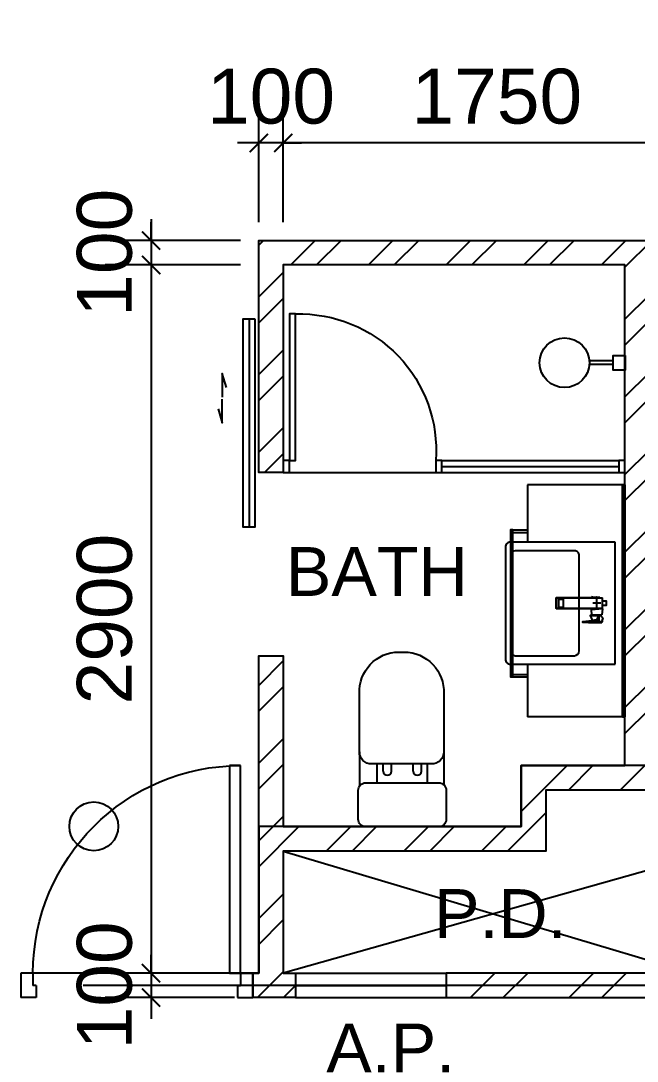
# Model space of a CAD drawing. Header units: millimetres. Extents: x 0 to 70486, y 148 to 42536.
# Drawn here: x 56624 to 59149, y 21307 to 25568 of the extents above; entities that cross this region are included whole.
import ezdxf
from ezdxf.enums import TextEntityAlignment as Align

# ---------------------------------------------------------------- set-up
doc = ezdxf.new("R2010")
doc.units = ezdxf.units.MM
doc.linetypes.add('CENTERX2', pattern=[101.6, 63.5, -12.7, 12.7, -12.7])
doc.layers.get('Defpoints').update_dxf_attribs({"color": 8})
for name, color, linetype in [('Default', 8, 'Continuous'), ('Door', 8, 'Continuous'), ('FSD', 8, 'Continuous'), ('GBP A.P.', 8, 'Continuous'), ('GBP Dim', 8, 'Continuous'), ('GBP Text 200', 8, 'Continuous'), ('grid', 8, 'CENTERX2'), ('hatch', 8, 'Continuous'), ('LP-Furn built-in', 8, 'Continuous'), ('LP-Furn built-in 2', 8, 'Continuous'), ('LP-Sanitary', 8, 'Continuous'), ('PD', 8, 'Continuous'), ('PD DOOR', 8, 'Continuous'), ('TEXT', 8, 'Continuous'), ('TEXT Ref', 8, 'Continuous'), ('WALL-NEW', 8, 'Continuous'), ('zzz-room mix', 8, 'Continuous')]:
    doc.layers.add(name, color=color, linetype=linetype)
doc.layers.add('LP-Nonplot', color=8, linetype='Continuous', plot=False)
doc.styles.add('BH', font='arial.ttf')
doc.dimstyles.new('200 GBP', dxfattribs={"dimscale": 1.5, "dimtxt": 150, "dimasz": 50, "dimexe": 125, "dimexo": 50, "dimgap": 50, "dimtad": 1, "dimdec": 0, "dimzin": 0, "dimdsep": 46, "dimtxsty": 'BH', "dimblk": 'ARCHTICK', "dimcen": 0.09, "dimdle": 125, "dimclrd": 9, "dimclre": 9, "dimclrt": 1, "dimadec": 0, "dimazin": 0, "dimtfac": 1, "dimtdec": 0, "dimtix": 1, "dimtmove": 2, "dimatfit": 3, "dimldrblk": 'ARCHTICK', "dimfxl": 300, "dimfxlon": 1, "dimtolj": 1, "dimtzin": 0, "dimarcsym": 0})

# ---------------------------------------------------------------- blocks, each defined once
blk = doc.blocks.new('pln_toilet')
for p, q in [((175.5, -306.5), (175.5, -165.2)), ((-170.1, -306.5), (-170.1, -171.6)), ((-78.2, -226.9), (-78.2, -256.5)), ((-45, -226.9), (-45, -256.5)), ((44.7, -226.9), (44.7, -256.5)), ((77.9, -226.9), (77.9, -256.5))]:
    blk.add_line(p, q)
for points in [[(180, -30), (180, -149.3, -0.414214), (150, -179.3), (-150, -179.3, -0.414214), (-180, -149.3), (-180, -30, -0.414214), (-150, 0), (150, 0, -0.414214)], [(175.5, -306.5), (175.5, -545.1, -0.424695), (14, -715.1), (-7.8, -715.1, -0.423698), (-170.1, -545.1), (-170.1, -306.5, -0.414214), (-120.1, -256.5), (125.5, -256.5, -0.414214)]]:
    blk.add_lwpolyline(points, format="xyb", close=True)
for points in [[(-101.9, -256.5), (-101.9, -179.3)], [(102.9, -179.3), (102.9, -256.5)]]:
    blk.add_lwpolyline(points)
for centre in [(-61.6, -226.9), (61.3, -226.9)]:
    blk.add_arc(centre, 16.6, 0, 180)
blk = doc.blocks.new('SEANNOT_GROUP2')
at = {"layer": 'Default'}
blk.add_line((81.5, 351.1), (81.5, 317.9), dxfattribs=at)
blk = doc.blocks.new('SEANNOT_GROUP3')
at = {"layer": 'Default'}
blk.add_line((99.8, 335.2), (63.8, 335.2), dxfattribs=at)
blk = doc.blocks.new('ghtfdgd')
at = {"layer": 'LP-Sanitary'}
for p, q in [((79230.7, -114993.6), (79230.7, -114979.6)), ((79231.2, -114979.1), (79250.2, -114979.1)), ((79250.7, -114979.6), (79250.7, -114993.6)), ((79214.2, -115039.6), (79218.2, -114994.6)), ((79217.1, -115027.9), (79214.2, -115039.6)), ((79215.7, -115019.1), (79215.7, -115005.6)), ((79215.7, -115005.6), (79217.2, -115005.6)), ((79220.2, -114994.6), (79217.1, -115027.9)), ((79217.5, -115184.4), (79217.1, -115027.9)), ((79220.2, -114994.6), (79218.2, -114994.6)), ((79218.9, -115183.4), (79220.2, -114994.6)), ((79261.1, -114994.6), (79220.2, -114994.6)), ((79250.2, -114994.1), (79231.2, -114994.1)), ((79238.9, -114994.1), (79238.9, -114994.6)), ((79242.4, -114994.6), (79242.4, -114994.1)), ((79263.2, -114994.6), (79261.1, -114994.6)), ((79261.1, -114994.6), (79262.4, -115183.4)), ((79264.2, -115027.9), (79261.1, -114994.6)), ((79263.2, -114994.6), (79288.7, -114996.6)), ((79263.2, -114994.6), (79267.1, -115039.6)), ((79264.2, -115027.9), (79263.8, -115184.4)), ((79264.2, -115027.9), (79267.1, -115039.6)), ((79288.7, -115037.7), (79288.7, -114996.6)), ((79290.7, -115009.4), (79290.7, -115000.9)), ((79290.7, -115009.6), (79290.7, -115009.4)), ((79290.7, -115010.3), (79290.7, -115009.6)), ((79290.7, -115044.4), (79290.7, -115010.3)), ((79290.9, -115010.4), (79310.4, -115018.6)), ((79290.9, -115010.4), (79290.9, -115044.5)), ((79310.7, -115017.8), (79291, -115009.5)), ((79291, -115009.5), (79291, -115009.5)), ((79291, -115009.5), (79291, -115009.5)), ((79310.4, -115018.6), (79310.5, -115018.7)), ((79310.5, -115018.7), (79310.5, -115027.4)), ((79310.5, -115036.2), (79310.5, -115027.4)), ((79310.7, -115017.8), (79314.8, -115009.2)), ((79313.5, -115028.9), (79313.5, -115020.8)), ((79313.5, -115020.8), (79317.3, -115050.9)), ((79313.5, -115028.9), (79313.5, -115036.9)), ((79315.2, -115010.7), (79313.6, -115020.4)), ((79313.6, -115020.5), (79313.6, -115020.4)), ((79317.3, -115050.5), (79313.6, -115020.5)), ((79315.2, -115010.7), (79317.3, -115050.4)), ((79318, -115050.2), (79316, -115010.5)), ((79317.3, -115002.9), (79318.9, -114997.5)), ((79319.4, -115044.7), (79317.3, -115002.9)), ((79318.7, -114997.4), (79318.9, -114997.5)), ((79319.3, -114997.6), (79318.9, -114997.4)), ((79318.9, -114997.5), (79319.4, -114997.7)), ((79319.4, -114997.7), (79319.4, -115044.7)), ((79319.8, -115045.3), (79319.8, -114998.3)), ((79217.1, -115039.6), (79214.2, -115039.6)), ((79267.1, -115039.6), (79264.2, -115039.6)), ((79288.7, -115037.7), (79267.1, -115039.6)), ((79290.7, -115044.7), (79290.7, -115044.4)), ((79290.9, -115044.5), (79310.4, -115036.3)), ((79291, -115044.9), (79310.7, -115036.6)), ((79310.4, -115036.3), (79310.5, -115036.2)), ((79313.5, -115036.9), (79317.3, -115075.5)), ((79313.5, -115037), (79317.3, -115075.5)), ((79317.3, -115050.4), (79317.3, -115050.5)), ((79317.3, -115051.4), (79317.3, -115063.3)), ((79317.3, -115075.1), (79317.3, -115063.3)), ((79317.7, -115051.6), (79318.9, -115052.3)), ((79317.7, -115063.5), (79317.7, -115051.6)), ((79317.7, -115063.5), (79317.7, -115075.4)), ((79317.7, -115075.4), (79318.9, -115074.8)), ((79319.4, -115051), (79318, -115050.2)), ((79318, -115076), (79319.3, -115075.3)), ((79318.9, -115074.8), (79318.9, -115052.3)), ((79319.4, -115044.7), (79319.4, -115051)), ((79319.8, -115051.6), (79319.8, -115045.3)), ((79319.8, -115051.9), (79319.8, -115051.6)), ((79319.8, -115051.9), (79319.8, -115074.4)), ((79319.8, -115074.4), (79319.8, -115074.6)), ((79225, -115154.8), (79225, -115173.1)), ((79255.3, -115153.8), (79226, -115153.8)), ((79255.3, -115154), (79226, -115154)), ((79256.3, -115173.1), (79256.3, -115154.8)), ((79218.9, -115183.4), (79217.5, -115184.4)), ((79217.5, -115184.4), (79263.8, -115184.4)), ((79262.4, -115183.4), (79218.9, -115183.4)), ((79226, -115174.1), (79255.3, -115174.1)), ((79262.4, -115183.4), (79263.8, -115184.4))]:
    blk.add_line(p, q, dxfattribs=at)
for centre, radius, start, end in [((79231.2, -114979.6), 0.5, 90, 180), ((79250.2, -114979.6), 0.5, 0, 90), ((79240.7, -115019.1), 25, 180, 185.7425), ((79231.2, -114993.6), 0.5, 180, 270), ((79250.2, -114993.6), 0.5, 270, 0), ((79280.3, -115017.1), 20, 56.8024, 65.1654), ((79280.3, -115017.1), 20, 294.8346, 301.6128), ((79290.9, -115000.9), 0.2, 127.8526, 180), ((79511, -115282.7), 357.7, 125.8498, 127.9825), ((79530.3, -115308.3), 389.7, 125.9264, 127.8836), ((79234, -109870), 5139.5, 270.6358, 270.8997), ((79227.2, -108854.2), 6155.7, 270.59451, 270.81562), ((79288.3, -115009.7), 2.67, 3.1953, 9.3367), ((79301.7, -114992.9), 0.28, 69.6864, 135.2011), ((79319.7, -114996.5), 23.1, 247.1252, 247.4995), ((79312.3, -115020.9), 1.23, 6.0946, 11.5159), ((79314, -115009.4), 0.822, 12.8215, 37.3786), ((79314.7, -115011.5), 2.53, 77.4972, 90.7881), ((79315.1, -115009.5), 0.509, 38.0096, 78.4052), ((84763.2, -116562.2), 5664.7, 164.0221, 164.0885), ((79313.8, -115010.5), 2.18, 358.6743, 36.2852), ((79318.5, -114997.9), 0.689, 55.9542, 80.1325), ((79319, -114998.3), 0.8, 0.0065, 61.4767), ((79290.9, -115044.7), 0.2, 180.014, 293.047), ((79339.3, -115104.4), 73.6, 112.7571, 112.8748), ((79308.7, -115037.4), 4.84, 5.245, 7.1928), ((79310.7, -115037.3), 2.83, 5.6454, 8.8147), ((79317.8, -115050.7), 0.54, 62.2217, 149.6873), ((79305.3, -115051.3), 11.9, 359.6229, 2.1624), ((79313.2, -115075.2), 4.12, 356.1198, 1.3814), ((79317.8, -115075.5), 0.494, 177.6992, 295.8531), ((79318.6, -115075.3), 0.938, 181.0891, 220.2205), ((79315.7, -115050), 2.38, 342.3129, 353.972), ((79317.3, -115050.2), 0.738, 359.2113, 2.9985), ((79319, -115074.6), 0.786, 294.1963, 0.4917), ((79319.1, -115051.6), 0.688, 1.5121, 63.734)]:
    blk.add_arc(centre, radius, start, end, dxfattribs=at)
for centre, major_axis, ratio, start_param, end_param in [((79290.9, -115000.9), (0.2, 0), 0.870233, 1.308042, 3.141593), ((79290.9, -115009.4), (0.2, 0), 0.870251, 1.333095, 3.141593), ((79290.9, -115010.3), (0.2, 0), 0.5, 3.141593, 4.712389), ((79290.9, -115000.9), (0.123, -0.158), 0.834595, 2.099205, 3.141593), ((79290.9, -115000.9), (0.123, -0.158), 0.834595, 3.141593, 3.165459), ((79290.9, -115010), (0.077, 0.836), 0.04975, 4.217846, 5.325586), ((79301.6, -114992.9), (0.117, -0.162), 0.844851, 2.109561, 3.167674), ((79310.4, -115018.2), (-0.311, -0.737), 0.21898, 1.092037, 2.210933), ((79310.5, -115018.3), (-0.309, -0.738), 0.217421, 1.09135, 2.210755), ((79314.3, -115020.6), (-0.782, -0.167), 0.921627, 5.682069, 6.099643), ((79314.3, -115020.8), (-0.794, -0.099), 0.898005, 5.760928, 6.175764), ((79315.1, -115009.6), (0.173, 0.708), 0.018166, 0.444134, 0.918054), ((79315.3, -115009.6), (0.412, 0.321), 0.549065, 0.513637, 1.195391), ((79315.7, -115010.9), (-0.499, -0.026), 0.868619, 4.118709, 5.82428), ((79316.8, -115003.6), (0.961, -0.275), 0.902908, 1.271288, 1.565184), ((79318.4, -114998), (-0.211, -0.772), 0.117484, 2.694436, 3.141054), ((79318.5, -114998.1), (-0.382, -0.703), 0.237912, 2.705017, 3.14394), ((79319, -114998.3), (-0.382, -0.703), 0.237912, 2.705017, 3.141091), ((79319, -114998.3), (-0.8, 0), 0.876594, 3.141494, 4.164132), ((79290.9, -115044.4), (0.2, 0), 0.5, 3.141593, 4.712389), ((79290.9, -115044.1), (-0.077, 0.836), 0.04975, 2.065339, 3.17308), ((79310.4, -115035.9), (-0.311, 0.737), 0.21898, 2.049556, 3.141593), ((79310.5, -115035.8), (-0.309, 0.738), 0.217421, 2.050243, 3.169648), ((79310.4, -115035.9), (-0.311, 0.737), 0.21898, 3.141593, 3.168451), ((79314.3, -115036.7), (0.793, 0.106), 0.789486, 3.026004, 3.133916), ((79314.3, -115036.9), (0.796, 0.077), 0.827125, 3.057559, 3.141593), ((79317.8, -115050.6), (-0.5, -0.016), 0.857677, 4.139605, 5.842177), ((79317.8, -115050.9), (-0.5, -0.02), 0.273668, 4.356492, 6.23412), ((79317.8, -115063.3), (-0.5, 0), 0.5, 0.054498, 1.448623), ((79317.8, -115075.5), (-0.494, 0.079), 0.969108, 0.192451, 2.070079), ((79319, -115045.3), (-0.8, 0), 0.876594, 3.141494, 4.164132), ((79226, -115154.8), (-1, 0), 0.992546, 4.712389, 6.283185), ((79226, -115154.9), (1, 0), 0.890286, 1.570796, 3.141593), ((79255.3, -115154.8), (-1, 0), 0.992546, 3.141593, 4.712389), ((79255.3, -115154.9), (1, 0), 0.890286, 0, 1.570796), ((79226, -115173.1), (1, 0), 0.992546, 3.141593, 4.712389), ((79255.3, -115173.1), (1, 0), 0.992546, 4.712389, 6.283185)]:
    blk.add_ellipse(centre, major_axis=major_axis, ratio=ratio, start_param=start_param, end_param=end_param, dxfattribs=at)
for points, knots in [([(79291, -115009.5), (79291, -115009.5), (79290.9, -115009.5), (79290.8, -115009.6), (79290.7, -115009.6), (79290.7, -115009.6)], [0, 0, 0, 0, 0.5, 0.5, 1, 1, 1, 1]), ([(79291, -115000.7), (79291, -115000.8), (79291, -115000.8), (79291, -115000.9), (79291, -115001.2), (79291, -115001.4), (79291, -115001.7), (79291, -115002.7), (79291, -115003.8), (79291, -115004.8), (79291, -115006.3), (79291, -115007.8), (79291, -115009.2)], [0, 0, 0, 0, 0.02306, 0.02306, 0.02306, 0.115301, 0.115301, 0.115301, 0.484264, 0.484264, 0.484264, 1, 1, 1, 1]), ([(79301.6, -114992.7), (79301.9, -114992.8), (79302.2, -114992.9), (79302.5, -114993), (79305, -114993.6), (79307.5, -114994.3), (79310.1, -114995), (79312.9, -114995.8), (79315.8, -114996.6), (79318.7, -114997.4)], [0, 0, 0, 0, 0.051688, 0.051688, 0.051688, 0.494848, 0.494848, 0.494848, 1, 1, 1, 1]), ([(79310.5, -115018.7), (79310.9, -115018.8), (79311.2, -115019), (79311.9, -115019.4), (79312.2, -115019.7), (79312.8, -115020.1), (79313, -115020.3), (79313.4, -115020.5), (79313.5, -115020.5), (79313.5, -115020.7)], [0, 0, 0, 0, 0.25, 0.25, 0.5, 0.5, 0.75, 0.75, 1, 1, 1, 1]), ([(79313.6, -115020.4), (79313.5, -115020.2), (79313.5, -115020), (79313.3, -115019.6), (79313.2, -115019.3), (79312.7, -115018.8), (79312.3, -115018.6), (79311.6, -115018.2), (79311.2, -115018), (79310.8, -115017.9)], [0, 0, 0, 0, 0.25, 0.25, 0.5, 0.5, 0.75, 0.75, 1, 1, 1, 1]), ([(79314.8, -115009.2), (79314.8, -115009.2), (79314.9, -115009.2), (79314.9, -115009.2), (79315, -115009.2), (79315, -115009.2), (79315.1, -115009.2), (79315.2, -115009.2)], [0, 0, 0, 0, 0.25, 0.25, 0.5, 0.5, 1, 1, 1, 1]), ([(79317.1, -115002.7), (79317, -115003), (79316.9, -115003.3), (79316.8, -115003.6), (79316.5, -115004.7), (79316.2, -115005.8), (79315.9, -115006.9), (79315.7, -115007.6), (79315.4, -115008.3), (79315.2, -115009)], [0, 0, 0, 0, 0.131954, 0.131954, 0.131954, 0.659772, 0.659772, 0.659772, 1, 1, 1, 1]), ([(79315.2, -115009.2), (79315.2, -115009.2), (79315.2, -115009.2), (79315.2, -115009.2), (79315.2, -115009.2), (79315.2, -115009.2)], [0, 0, 0, 0, 0.5, 0.5, 1, 1, 1, 1]), ([(79315.2, -115009.2), (79315.3, -115009.3), (79315.3, -115009.4), (79315.3, -115009.5), (79315.3, -115009.6), (79315.3, -115009.8), (79315.3, -115009.8), (79315.3, -115009.9), (79315.3, -115010), (79315.2, -115010.2), (79315.2, -115010.3), (79315.2, -115010.5), (79315.2, -115010.6), (79315.2, -115010.7)], [0, 0, 0, 0, 0.125, 0.125, 0.25, 0.25, 0.375, 0.375, 0.5, 0.5, 0.75, 0.75, 1, 1, 1, 1]), ([(79318.7, -114997.4), (79318.6, -114997.5), (79318.6, -114997.7), (79318.5, -114997.9), (79318.2, -114999), (79317.9, -115000.1), (79317.5, -115001.2), (79317.4, -115001.7), (79317.2, -115002.2), (79317.1, -115002.7)], [0, 0, 0, 0, 0.095324, 0.095324, 0.095324, 0.707603, 0.707603, 0.707603, 1, 1, 1, 1]), ([(79310.5, -115036.2), (79310.9, -115036.1), (79311.2, -115035.9), (79311.9, -115035.6), (79312.2, -115035.5), (79312.8, -115035.6), (79313, -115035.7), (79313.4, -115036.2), (79313.5, -115036.5), (79313.5, -115036.8)], [0, 0, 0, 0, 0.25, 0.25, 0.5, 0.5, 0.75, 0.75, 1, 1, 1, 1]), ([(79310.8, -115036.5), (79311, -115036.5), (79311.3, -115036.3), (79311.8, -115036.2), (79312.2, -115036.1), (79312.5, -115036), (79312.8, -115036), (79313, -115036), (79313.1, -115036.1), (79313.2, -115036.2), (79313.4, -115036.3), (79313.5, -115036.6), (79313.5, -115036.7), (79313.5, -115036.8)], [0, 0, 0, 0, 0.124812, 0.2213171, 0.3092796, 0.3899271, 0.4711589, 0.5451559, 0.6166529, 0.6889172, 0.7974179, 0.8896188, 0.9816515, 0.9816515, 0.9816515, 0.9816515]), ([(79317.3, -115050.5), (79317.3, -115050.5), (79317.3, -115050.5), (79317.3, -115050.6), (79317.3, -115050.6), (79317.3, -115050.7), (79317.3, -115050.8), (79317.3, -115050.9)], [0, 0, 0, 0, 0.25, 0.25, 0.5, 0.5, 1, 1, 1, 1]), ([(79317.3, -115051.4), (79317.3, -115051.5), (79317.3, -115051.5), (79317.5, -115051.6), (79317.6, -115051.6), (79317.7, -115051.6)], [0, 0, 0, 0, 0.5, 0.5, 1, 1, 1, 1]), ([(79317.3, -115075.1), (79317.3, -115075.2), (79317.3, -115075.2), (79317.5, -115075.3), (79317.6, -115075.3), (79317.7, -115075.4)], [0, 0, 0, 0, 0.5, 0.5, 1, 1, 1, 1]), ([(79317.7, -115051.6), (79317.7, -115051.6), (79317.7, -115051.5), (79317.8, -115051.4), (79317.8, -115051.3), (79317.8, -115051.1), (79317.8, -115051), (79317.9, -115050.9), (79317.9, -115050.8), (79317.9, -115050.7)], [0, 0, 0, 0, 0.25, 0.25, 0.5, 0.5, 0.75, 0.75, 1, 1, 1, 1]), ([(79319.4, -115051), (79319.4, -115051), (79319.4, -115051), (79319.4, -115051), (79319.4, -115051), (79319.4, -115051), (79319.4, -115051), (79319.4, -115051.1), (79319.4, -115051.1), (79319.4, -115051.2), (79319.4, -115051.2), (79319.3, -115051.3), (79319.3, -115051.3), (79319.3, -115051.4), (79319.3, -115051.5), (79319.2, -115051.6), (79319.2, -115051.6), (79319.1, -115051.7), (79319.1, -115051.8), (79319, -115051.9), (79319, -115052), (79318.9, -115052.1), (79318.9, -115052.1), (79318.9, -115052.2), (79318.9, -115052.3), (79318.9, -115052.3), (79318.9, -115052.3), (79318.9, -115052.3), (79318.9, -115052.3), (79318.9, -115052.3), (79318.9, -115052.3)], [0, 0, 0, 0, 0.000034, 0.000034, 0.000034, 0.03445, 0.03445, 0.03445, 0.175251, 0.175251, 0.175251, 0.317196, 0.317196, 0.317196, 0.479622, 0.479622, 0.479622, 0.662074, 0.662074, 0.662074, 0.829132, 0.829132, 0.829132, 0.958486, 0.958486, 0.958486, 0.999966, 0.999966, 0.999966, 1, 1, 1, 1]), ([(79319.8, -115051.9), (79319.8, -115052), (79319.7, -115052), (79319.7, -115052.1), (79319.6, -115052.2), (79319.4, -115052.3), (79319.3, -115052.3), (79319.1, -115052.3), (79319, -115052.3), (79318.9, -115052.3)], [0, 0, 0, 0, 0.25, 0.25, 0.5, 0.5, 0.75, 0.75, 1, 1, 1, 1]), ([(79319.8, -115074.4), (79319.8, -115074.5), (79319.7, -115074.5), (79319.7, -115074.6), (79319.6, -115074.7), (79319.4, -115074.8), (79319.3, -115074.8), (79319.1, -115074.8), (79319, -115074.8), (79318.9, -115074.8)], [0, 0, 0, 0, 0.25, 0.25, 0.5, 0.5, 0.75, 0.75, 1, 1, 1, 1]), ([(79319.3, -115075.3), (79319.3, -115075.3), (79319.3, -115075.3), (79319.2, -115075.3), (79319.2, -115075.3), (79319.1, -115075.3), (79319.1, -115075.2), (79319, -115075.2), (79319, -115075.1), (79318.9, -115075.1), (79318.9, -115075), (79318.9, -115074.9), (79318.9, -115074.9), (79318.9, -115074.9), (79318.9, -115074.8), (79318.9, -115074.8), (79318.9, -115074.8), (79318.9, -115074.8), (79318.9, -115074.8)], [0.3296223, 0.3296223, 0.3296223, 0.3296223, 0.4796217, 0.4796217, 0.4796217, 0.6620737, 0.6620737, 0.6620737, 0.829132, 0.829132, 0.829132, 0.9584856, 0.9584856, 0.9584856, 0.9999655, 0.9999655, 0.9999655, 1, 1, 1, 1])]:
    blk.add_open_spline(points, degree=3, knots=knots, dxfattribs=at)
for points, degree in [([(79301.8, -114992.7), (79301.7, -114992.6), (79301.7, -114992.7), (79301.6, -114992.7)], 3), ([(79318.6, -114997.3), (79316.3, -114996.6), (79310.7, -114995.1), (79301.8, -114992.7)], 3), ([(79313.5, -115028.9), (79313.5, -115028.4), (79313.4, -115028), (79312.3, -115027.4), (79311.4, -115027.4), (79310.5, -115027.4)], 5), ([(79317.9, -115075.9), (79317.9, -115076), (79318, -115076), (79318, -115075.9)], 3)]:
    blk.add_open_spline(points, degree=degree, dxfattribs=at)
at = {"layer": 'LP-Nonplot'}
for name in ['SEANNOT_GROUP3', 'SEANNOT_GROUP2']:
    blk.add_blockref(name, (79159.1, -115352.3), dxfattribs=at)
blk = doc.blocks.new('SINK')
at = {"layer": 'LP-Sanitary'}
blk.add_line((-74936.8, -44774), (-75436.8, -44774), dxfattribs=at)
blk.add_lwpolyline([(-75436.8, -44774), (-75436.8, -45203.2, 0.414214), (-75416.8, -45223.2), (-74956.8, -45223.2, 0.414214), (-74936.8, -45203.2), (-74936.8, -44774)], format="xyb", dxfattribs=at)
blk.add_lwpolyline([(-75401.8, -44941.1), (-75401.8, -45183.3, 0.414117), (-75381.8, -45203.2), (-74991.8, -45203.2, 0.41431), (-74971.8, -45183.2), (-74971.8, -44941.1, 0.414117), (-74991.8, -44921.1), (-75381.8, -44921.1, 0.41431)], format="xyb", close=True, dxfattribs=at)
at = {"layer": 'LP-Furn built-in'}
blk.add_blockref('ghtfdgd', (-154427.4, 70168.1), dxfattribs=at)
blk = doc.blocks.new('pln_sink 1100x380')
at = {"ltscale": 1000}
for p, q in [((0, 0), (400, 0)), ((400, 0), (400, -235)), ((459.9, -184.9), (400, -184.9)), ((459.9, -194.9), (400, -194.9)), ((400, -735), (400, -950)), ((459.9, -776.6), (400, -776.6)), ((459.9, -786.6), (400, -786.6)), ((0, -950), (400, -950))]:
    blk.add_line(p, q, dxfattribs=at)
for points in [[(10, -950), (10, 0), (0, 0), (0, -950), (10, -950)], [(10, 0), (10, -950), (0, -950), (0, 0), (10, 0)]]:
    blk.add_lwpolyline(points, dxfattribs=at)
at = {"ltscale": 200}
blk.add_lwpolyline([(459.9, -184.9), (468.4, -184.9), (468.4, -786.6), (459.9, -786.6)], close=True, dxfattribs=at)
at = {"layer": 'LP-Furn built-in', "extrusion": (0, 0, -1), "zscale": -1, "rotation": 270}
blk.add_blockref('SINK', (44734, -75671.8), dxfattribs=at)
blk = doc.blocks.new('pln_shower head')
at = {"ltscale": 100}
for points in [[(101, 9.1), (200, 9.1)], [(101, -5.9), (200, -5.9)]]:
    blk.add_lwpolyline(points, dxfattribs=at)
at = {"ltscale": 0.5}
blk.add_lwpolyline([(248, 30.1), (248, -29.9), (200, -29.9), (200, 30.1)], close=True, dxfattribs=at)
at = {"ltscale": 100}
blk.add_circle((0, 0), 101.9, dxfattribs=at)
blk = doc.blocks.new('Door 850')
for p, q in [((38290.6, 34986.6), (38290.6, 35836.6)), ((38290.6, 35836.6), (38335.6, 35836.6)), ((38335.6, 35836.6), (38335.6, 34986.6)), ((38240.6, 34986.6), (38240.6, 34911.6)), ((38290.6, 34986.6), (38240.6, 34986.6)), ((38290.6, 34986.6), (38290.6, 34936.6)), ((38335.6, 34986.6), (38290.6, 34986.6)), ((39140.6, 34986.6), (39140.6, 34936.6)), ((39140.6, 34986.6), (39190.6, 34986.6)), ((39190.6, 34986.6), (39190.6, 34911.6)), ((38303.1, 34936.6), (38290.6, 34936.6)), ((38303.1, 34936.6), (38303.1, 34886.6)), ((39128.1, 34936.6), (39140.6, 34936.6)), ((39128.1, 34936.6), (39128.1, 34886.6)), ((38240.6, 34911.6), (38240.6, 34886.6)), ((39190.6, 34911.6), (39190.6, 34886.6)), ((38303.1, 34886.6), (38240.6, 34886.6)), ((39128.1, 34886.6), (39190.6, 34886.6))]:
    blk.add_line(p, q)
blk.add_arc((38290.6, 34986.6), 850, 360, 89.9977)
blk = doc.blocks.new('_ArchTick')
at = {"color": 0, "const_width": 0.1}
blk.add_lwpolyline([(0.5, 0.5), (-0.5, -0.5)], dxfattribs=at)
blk = doc.blocks.new('*D341')
at = {"layer": 'Defpoints', "color": 0, "transparency": 16777216}
for p in [(57699, 25067.8), (59449, 25067.8), (57699, 24667.8)]:
    blk.add_point(p, dxfattribs=at)
at = {"layer": 'GBP Dim', "color": 9, "lineweight": -2, "transparency": 16777216}
for p, q in [((57699, 24742.8), (57699, 25255.3)), ((59449, 25067.8), (59449, 25255.3)), ((59636.5, 25067.8), (57511.5, 25067.8))]:
    blk.add_line(p, q, dxfattribs=at)
at = {"layer": 'GBP Dim', "color": 9, "lineweight": -2, "transparency": 16777216, "xscale": 75, "yscale": 75, "zscale": 75, "rotation": 180}
blk.add_blockref('_ArchTick', (57699, 25067.8), dxfattribs=at)
at = {"layer": 'GBP Dim', "color": 9, "lineweight": -2, "transparency": 16777216, "xscale": 75, "yscale": 75, "zscale": 75}
blk.add_blockref('_ArchTick', (59449, 25067.8), dxfattribs=at)
at = {"layer": 'GBP Dim', "transparency": 16777216, "insert": (58574, 25257.7), "char_height": 225, "attachment_point": 5, "style": 'BH'}
blk.add_mtext('\\A1;1750', dxfattribs=at)
blk = doc.blocks.new('*D342')
at = {"layer": 'Defpoints', "color": 0, "transparency": 16777216}
for p in [(57599, 25067.8), (57599, 24667.8), (57699, 24667.8)]:
    blk.add_point(p, dxfattribs=at)
at = {"layer": 'GBP Dim', "color": 9, "lineweight": -2, "transparency": 16777216}
for p, q in [((57599, 24742.8), (57599, 25255.3)), ((57699, 24742.8), (57699, 25255.3)), ((57599, 25067.8), (57524, 25067.8)), ((57699, 25067.8), (57599, 25067.8)), ((57699, 25067.8), (57774, 25067.8))]:
    blk.add_line(p, q, dxfattribs=at)
at = {"layer": 'GBP Dim', "color": 9, "lineweight": -2, "transparency": 16777216, "xscale": 75, "yscale": 75, "zscale": 75}
blk.add_blockref('_ArchTick', (57599, 25067.8), dxfattribs=at)
at = {"layer": 'GBP Dim', "color": 9, "lineweight": -2, "transparency": 16777216, "xscale": 75, "yscale": 75, "zscale": 75, "rotation": 180}
blk.add_blockref('_ArchTick', (57699, 25067.8), dxfattribs=at)
at = {"layer": 'GBP Dim', "transparency": 16777216, "insert": (57649, 25257.7), "char_height": 225, "attachment_point": 5, "style": 'BH'}
blk.add_mtext('\\A1;100', dxfattribs=at)
blk = doc.blocks.new('*D357')
at = {"layer": 'Defpoints', "color": 0, "transparency": 16777216}
for p in [(57599, 24667.8), (57157.7, 24567.8), (57599, 24567.8)]:
    blk.add_point(p, dxfattribs=at)
at = {"layer": 'GBP Dim', "color": 9, "lineweight": -2, "transparency": 16777216}
for p, q in [((57157.7, 24667.8), (57157.7, 24742.8)), ((57524, 24667.8), (56970.2, 24667.8)), ((57157.7, 24667.8), (57157.7, 24567.8)), ((57524, 24567.8), (56970.2, 24567.8)), ((57157.7, 24567.8), (57157.7, 24492.8))]:
    blk.add_line(p, q, dxfattribs=at)
at = {"layer": 'GBP Dim', "color": 9, "lineweight": -2, "transparency": 16777216, "xscale": 75, "yscale": 75, "zscale": 75}
for p, rotation in [((57157.7, 24667.8), 270), ((57157.7, 24567.8), 90)]:
    blk.add_blockref('_ArchTick', p, dxfattribs=dict(at, rotation=rotation))
at = {"layer": 'GBP Dim', "transparency": 16777216, "insert": (56967.8, 24617.8), "char_height": 225, "attachment_point": 5, "rotation": 90, "style": 'BH'}
blk.add_mtext('\\A1;100', dxfattribs=at)
blk = doc.blocks.new('*D358')
at = {"layer": 'Defpoints', "color": 0, "transparency": 16777216}
for p in [(57599, 24567.8), (57157.7, 21667.7), (57586.6, 21667.7)]:
    blk.add_point(p, dxfattribs=at)
at = {"layer": 'GBP Dim', "color": 9, "lineweight": -2, "transparency": 16777216}
for p, q in [((57157.7, 24755.3), (57157.7, 21480.2)), ((57524, 24567.8), (56970.2, 24567.8)), ((57511.6, 21667.7), (56970.2, 21667.7))]:
    blk.add_line(p, q, dxfattribs=at)
at = {"layer": 'GBP Dim', "color": 9, "lineweight": -2, "transparency": 16777216, "xscale": 75, "yscale": 75, "zscale": 75}
for p, rotation in [((57157.7, 24567.8), 90), ((57157.7, 21667.7), 270)]:
    blk.add_blockref('_ArchTick', p, dxfattribs=dict(at, rotation=rotation))
at = {"layer": 'GBP Dim', "transparency": 16777216, "insert": (56967.8, 23117.8), "char_height": 225, "attachment_point": 5, "rotation": 90, "style": 'BH'}
blk.add_mtext('\\A1;2900', dxfattribs=at)
blk = doc.blocks.new('*D359')
at = {"layer": 'Defpoints', "color": 0, "transparency": 16777216}
for p in [(57574, 21667.7), (57157.7, 21567.8), (57573.9, 21567.8)]:
    blk.add_point(p, dxfattribs=at)
at = {"layer": 'GBP Dim', "color": 9, "lineweight": -2, "transparency": 16777216}
for p, q in [((57157.7, 21667.7), (57157.7, 21742.7)), ((57499, 21667.7), (56970.2, 21667.7)), ((57157.7, 21667.7), (57157.7, 21567.8)), ((57498.9, 21567.8), (56970.2, 21567.8)), ((57157.7, 21567.8), (57157.7, 21492.8))]:
    blk.add_line(p, q, dxfattribs=at)
at = {"layer": 'GBP Dim', "color": 9, "lineweight": -2, "transparency": 16777216, "xscale": 75, "yscale": 75, "zscale": 75}
for p, rotation in [((57157.7, 21667.7), 270), ((57157.7, 21567.8), 90)]:
    blk.add_blockref('_ArchTick', p, dxfattribs=dict(at, rotation=rotation))
at = {"layer": 'GBP Dim', "transparency": 16777216, "insert": (56967.8, 21617.7), "char_height": 225, "attachment_point": 5, "rotation": 90, "style": 'BH'}
blk.add_mtext('\\A1;100', dxfattribs=at)
blk = doc.blocks.new('*D368')
at = {"layer": 'Defpoints', "color": 0, "transparency": 16777216}
for p in [(57699, 25067.8), (59449, 25067.8), (57699, 24667.8)]:
    blk.add_point(p, dxfattribs=at)
at = {"layer": 'GBP Dim', "color": 9, "lineweight": -2, "transparency": 16777216}
for p, q in [((57699, 24742.8), (57699, 25255.3)), ((59449, 25067.8), (59449, 25255.3)), ((59636.5, 25067.8), (57511.5, 25067.8))]:
    blk.add_line(p, q, dxfattribs=at)
at = {"layer": 'GBP Dim', "color": 9, "lineweight": -2, "transparency": 16777216, "xscale": 75, "yscale": 75, "zscale": 75, "rotation": 180}
blk.add_blockref('_ArchTick', (57699, 25067.8), dxfattribs=at)
at = {"layer": 'GBP Dim', "color": 9, "lineweight": -2, "transparency": 16777216, "xscale": 75, "yscale": 75, "zscale": 75}
blk.add_blockref('_ArchTick', (59449, 25067.8), dxfattribs=at)
at = {"layer": 'GBP Dim', "transparency": 16777216, "insert": (58574, 25257.7), "char_height": 225, "attachment_point": 5, "style": 'BH'}
blk.add_mtext('\\A1;1750', dxfattribs=at)
blk = doc.blocks.new('*D369')
at = {"layer": 'Defpoints', "color": 0, "transparency": 16777216}
for p in [(57599, 25067.8), (57599, 24667.8), (57699, 24667.8)]:
    blk.add_point(p, dxfattribs=at)
at = {"layer": 'GBP Dim', "color": 9, "lineweight": -2, "transparency": 16777216}
for p, q in [((57599, 24742.8), (57599, 25255.3)), ((57699, 24742.8), (57699, 25255.3)), ((57599, 25067.8), (57524, 25067.8)), ((57699, 25067.8), (57599, 25067.8)), ((57699, 25067.8), (57774, 25067.8))]:
    blk.add_line(p, q, dxfattribs=at)
at = {"layer": 'GBP Dim', "color": 9, "lineweight": -2, "transparency": 16777216, "xscale": 75, "yscale": 75, "zscale": 75}
blk.add_blockref('_ArchTick', (57599, 25067.8), dxfattribs=at)
at = {"layer": 'GBP Dim', "color": 9, "lineweight": -2, "transparency": 16777216, "xscale": 75, "yscale": 75, "zscale": 75, "rotation": 180}
blk.add_blockref('_ArchTick', (57699, 25067.8), dxfattribs=at)
at = {"layer": 'GBP Dim', "transparency": 16777216, "insert": (57649, 25257.7), "char_height": 225, "attachment_point": 5, "style": 'BH'}
blk.add_mtext('\\A1;100', dxfattribs=at)
blk = doc.blocks.new('*D385')
at = {"layer": 'Defpoints', "color": 0, "transparency": 16777216}
for p in [(57599, 24667.8), (57157.7, 24567.8), (57599, 24567.8)]:
    blk.add_point(p, dxfattribs=at)
at = {"layer": 'GBP Dim', "color": 9, "lineweight": -2, "transparency": 16777216}
for p, q in [((57157.7, 24667.8), (57157.7, 24742.8)), ((57524, 24667.8), (56970.2, 24667.8)), ((57157.7, 24667.8), (57157.7, 24567.8)), ((57524, 24567.8), (56970.2, 24567.8)), ((57157.7, 24567.8), (57157.7, 24492.8))]:
    blk.add_line(p, q, dxfattribs=at)
at = {"layer": 'GBP Dim', "color": 9, "lineweight": -2, "transparency": 16777216, "xscale": 75, "yscale": 75, "zscale": 75}
for p, rotation in [((57157.7, 24667.8), 270), ((57157.7, 24567.8), 90)]:
    blk.add_blockref('_ArchTick', p, dxfattribs=dict(at, rotation=rotation))
at = {"layer": 'GBP Dim', "transparency": 16777216, "insert": (56967.8, 24617.8), "char_height": 225, "attachment_point": 5, "rotation": 90, "style": 'BH'}
blk.add_mtext('\\A1;100', dxfattribs=at)
blk = doc.blocks.new('*D386')
at = {"layer": 'Defpoints', "color": 0, "transparency": 16777216}
for p in [(57599, 24567.8), (57157.7, 21667.7), (57586.6, 21667.7)]:
    blk.add_point(p, dxfattribs=at)
at = {"layer": 'GBP Dim', "color": 9, "lineweight": -2, "transparency": 16777216}
for p, q in [((57157.7, 24755.3), (57157.7, 21480.2)), ((57524, 24567.8), (56970.2, 24567.8)), ((57511.6, 21667.7), (56970.2, 21667.7))]:
    blk.add_line(p, q, dxfattribs=at)
at = {"layer": 'GBP Dim', "color": 9, "lineweight": -2, "transparency": 16777216, "xscale": 75, "yscale": 75, "zscale": 75}
for p, rotation in [((57157.7, 24567.8), 90), ((57157.7, 21667.7), 270)]:
    blk.add_blockref('_ArchTick', p, dxfattribs=dict(at, rotation=rotation))
at = {"layer": 'GBP Dim', "transparency": 16777216, "insert": (56967.8, 23117.8), "char_height": 225, "attachment_point": 5, "rotation": 90, "style": 'BH'}
blk.add_mtext('\\A1;2900', dxfattribs=at)
blk = doc.blocks.new('*D387')
at = {"layer": 'Defpoints', "color": 0, "transparency": 16777216}
for p in [(57574, 21667.7), (57157.7, 21567.8), (57573.9, 21567.8)]:
    blk.add_point(p, dxfattribs=at)
at = {"layer": 'GBP Dim', "color": 9, "lineweight": -2, "transparency": 16777216}
for p, q in [((57157.7, 21667.7), (57157.7, 21742.7)), ((57499, 21667.7), (56970.2, 21667.7)), ((57157.7, 21667.7), (57157.7, 21567.8)), ((57498.9, 21567.8), (56970.2, 21567.8)), ((57157.7, 21567.8), (57157.7, 21492.8))]:
    blk.add_line(p, q, dxfattribs=at)
at = {"layer": 'GBP Dim', "color": 9, "lineweight": -2, "transparency": 16777216, "xscale": 75, "yscale": 75, "zscale": 75}
for p, rotation in [((57157.7, 21667.7), 270), ((57157.7, 21567.8), 90)]:
    blk.add_blockref('_ArchTick', p, dxfattribs=dict(at, rotation=rotation))
at = {"layer": 'GBP Dim', "transparency": 16777216, "insert": (56967.8, 21617.7), "char_height": 225, "attachment_point": 5, "rotation": 90, "style": 'BH'}
blk.add_mtext('\\A1;100', dxfattribs=at)
blk = doc.blocks.new('A$C65CE4B9A')
at = {"layer": 'grid', "ltscale": 200}
blk.add_line((-66500, -6750), (0, -6750), dxfattribs=at)

msp = doc.modelspace()

# ---------------------------------------------------------------- hatches: boundary and pattern name
at = {"layer": 'hatch'}
h = msp.add_hatch(dxfattribs=at)
h.set_pattern_fill('ANSI32', color=256, scale=600, style=0)
h.set_pattern_definition([(45, (56733.3, 4797.72), (-159.099, 159.099), []), (45, (56839.36, 4797.72), (-159.099, 159.099), [])])
h.paths.add_polyline_path([(59099, 22517.8), (59099, 24567.8), (57699, 24567.8), (57699, 23717.8), (57599, 23717.8), (57599, 24667.8), (60699, 24667.8), (60699, 23717.8), (60599, 23717.8), (60599, 24567.8), (59199, 24567.8), (59199, 22517.8), (59374, 22517.8), (59374, 22417.8), (58774.1, 22417.8), (58774.1, 22167.8), (57699.1, 22167.8), (57699.1, 21667.8), (57749.1, 21667.8), (57749.1, 21567.8), (57574, 21567.8), (57574, 21667.8), (57599.1, 21667.8), (57599.1, 22967.8), (57699.1, 22967.8), (57699.1, 22267.8), (58674.1, 22267.8), (58674.1, 22517.8)])
h = msp.add_hatch(dxfattribs=at)
h.set_pattern_fill('ANSI32', color=256, scale=30, style=0)
h.set_pattern_definition([(45, (59274, 21567.7), (-202.06, 202.06), []), (45, (59408.7, 21567.7), (-202.056, 202.056), [])])
h.paths.add_polyline_path([(59374, 21667.6), (58366.6, 21667.6), (58366.6, 21567.7), (59374, 21567.7)])

# ---------------------------------------------------------------- linework, layer by layer
at = {"layer": 'FSD'}
msp.add_circle((56922.9, 22268.8), 100, dxfattribs=at)
at = {"layer": 'LP-Furn built-in 2'}
msp.add_lwpolyline([(57584, 24346.1), (57534, 24346.1), (57534, 23496.1), (57584, 23496.1)], close=True, dxfattribs=at)
for points in [[(57559, 24346.1), (57559, 23496.1)], [(57466.4, 24066.1), (57449.2, 24123.7), (57449.2, 24026.4)], [(57432, 23979.2), (57449.2, 23921.6), (57449.2, 24018.9)]]:
    msp.add_lwpolyline(points, dxfattribs=at)
at = {"layer": 'LP-Sanitary'}
for points in [[(59099, 23717.8), (59099, 24567.8), (57699, 24567.8), (57699, 23717.8)], [(58349.1, 23717.8), (59099, 23717.8), (59099, 23767.8)], [(58349.1, 23767.8), (59074, 23767.8), (59074, 23767.8)], [(58349.1, 23742.8), (59074, 23742.8)], [(57724.1, 23717.8), (58324.1, 23717.8)]]:
    msp.add_lwpolyline(points, dxfattribs=at)
for points in [[(57749.1, 24367.8), (57724.1, 24367.8), (57724.1, 23767.8), (57749.1, 23767.8)], [(57724.1, 23767.8), (57699, 23767.8), (57699, 23717.8), (57724.1, 23717.8)], [(58349.1, 23767.8), (58324.1, 23767.8), (58324.1, 23717.8), (58349.1, 23717.8)], [(59099, 23767.8), (59074, 23767.8), (59074, 23717.8), (59099, 23717.8)]]:
    msp.add_lwpolyline(points, close=True, dxfattribs=at)
msp.add_lwpolyline([(57749.1, 24367.3, -0.444386), (58324.1, 23767.8)], format="xyb", dxfattribs=at)
at = {"layer": 'PD', "ltscale": 20}
for points in [[(57699.1, 22167.8), (59374, 21667.8)], [(59374, 22139.6), (57699.1, 21667.8)]]:
    msp.add_lwpolyline(points, dxfattribs=at)
at = {"layer": 'PD'}
for points in [[(57749.1, 21667.8), (58366.6, 21667.8)], [(57749.1, 21567.8), (58366.6, 21567.8)]]:
    msp.add_lwpolyline(points, dxfattribs=at)
at = {"layer": 'PD DOOR'}
msp.add_lwpolyline([(57749.1, 21617.8), (58366.6, 21617.8)], dxfattribs=at)
at = {"layer": 'WALL-NEW'}
for points in [[(59099, 22517.8), (59099, 24567.8), (57699, 24567.8), (57699, 23717.8), (57599, 23717.8), (57599, 24667.8), (60699, 24667.8)], [(59374, 22417.8), (58774.1, 22417.8), (58774.1, 22167.8), (57699.1, 22167.8), (57699.1, 21667.8), (57749.1, 21667.8), (57749.1, 21567.8), (57574, 21567.8), (57574, 21667.8), (57599.1, 21667.8), (57599.1, 22967.8), (57699.1, 22967.8), (57699.1, 22267.8), (58674.1, 22267.8), (58674.1, 22517.8), (59099, 22517.8)]]:
    msp.add_lwpolyline(points, dxfattribs=at)
msp.add_lwpolyline([(59374, 21667.8), (58366.6, 21667.8), (58366.6, 21567.8), (59374, 21567.8)], close=True, dxfattribs=at)
at = {"layer": 'zzz-room mix'}
msp.add_lwpolyline([(56624, 28242.8), (62299, 28242.8), (62299, 25567.8), (62473.2, 25567.8), (62473.2, 23767.9), (62299, 23767.9), (62299, 21667.8), (60699, 21667.8), (60699, 22267.8), (59624, 22267.8), (59624, 22517.8), (58674.1, 22517.8), (58674.1, 22267.8), (57599.1, 22267.8), (57599.1, 21667.8), (56624, 21667.8)], dxfattribs=at)

# ---------------------------------------------------------------- block references
at = {"layer": 'Door', "xscale": -1, "rotation": 359.9999583785348}
msp.add_blockref('Door 850', (95814.5, -13318.9), dxfattribs=at)
at = {"layer": 'LP-Sanitary'}
msp.add_blockref('pln_shower head', (58851.1, 24167.6), dxfattribs=at)
at = {"layer": 'LP-Sanitary', "xscale": -1}
msp.add_blockref('pln_sink 1100x380', (59099, 23667.8), dxfattribs=at)
at = {"layer": 'LP-Sanitary', "rotation": 180}
msp.add_blockref('pln_toilet', (58186.6, 22267.8), dxfattribs=at)
at = {"layer": 'TEXT Ref'}
msp.add_blockref('A$C65CE4B9A', (67500, 28367.9), dxfattribs=at)

# ---------------------------------------------------------------- texts
at = {"layer": 'GBP A.P.', "style": 'BH'}
msp.add_text('A.P.', height=200, rotation=0, dxfattribs=at).set_placement((58139.3, 21261.2), align=Align.CENTER)
at = {"layer": 'GBP Text 200', "style": 'BH'}
msp.add_text('BATH', height=200, dxfattribs=at).set_placement((58082.5, 23212.7), align=Align.CENTER)
at = {"layer": 'TEXT', "style": 'BH'}
msp.add_text('P.D.', height=200, dxfattribs=at).set_placement((58588.3, 21811.8), align=Align.CENTER)

# ---------------------------------------------------------------- dimensions: what is measured, and where the dimension line sits
at = {"layer": 'GBP Dim'}
for base, p1, p2, picture, middle in [((57599, 25067.8), (57699, 24667.8), (57599, 24667.8), '*D342', (57649, 25257.7)), ((57599, 25067.8), (57699, 24667.8), (57599, 24667.8), '*D369', (57649, 25257.7)), ((57699, 25067.8), (59449, 25067.8), (57699, 24667.8), '*D341', (58574, 25257.7)), ((57699, 25067.8), (59449, 25067.8), (57699, 24667.8), '*D368', (58574, 25257.7))]:
    dim = msp.add_linear_dim(base=base, p1=p1, p2=p2, dimstyle='200 GBP', override={"dimclrt": 256}, dxfattribs=at)
    dim.commit()
    dim.dimension.update_dxf_attribs({"geometry": picture, "text_midpoint": middle})
for base, p1, p2, picture, middle in [((57157.7, 24567.8), (57599, 24667.8), (57599, 24567.8), '*D357', (56967.8, 24617.8)), ((57157.7, 24567.8), (57599, 24667.8), (57599, 24567.8), '*D385', (56967.8, 24617.8)), ((57157.7, 21667.7), (57599, 24567.8), (57586.6, 21667.7), '*D358', (56967.8, 23117.8)), ((57157.7, 21667.7), (57599, 24567.8), (57586.6, 21667.7), '*D386', (56967.8, 23117.8)), ((57157.7, 21567.8), (57574, 21667.7), (57573.9, 21567.8), '*D359', (56967.8, 21617.7)), ((57157.7, 21567.8), (57574, 21667.7), (57573.9, 21567.8), '*D387', (56967.8, 21617.7))]:
    dim = msp.add_linear_dim(base=base, p1=p1, p2=p2, angle=90, dimstyle='200 GBP', override={"dimclrt": 256}, dxfattribs=at)
    dim.commit()
    dim.dimension.update_dxf_attribs({"geometry": picture, "text_midpoint": middle})

doc.saveas('drawing.dxf')
